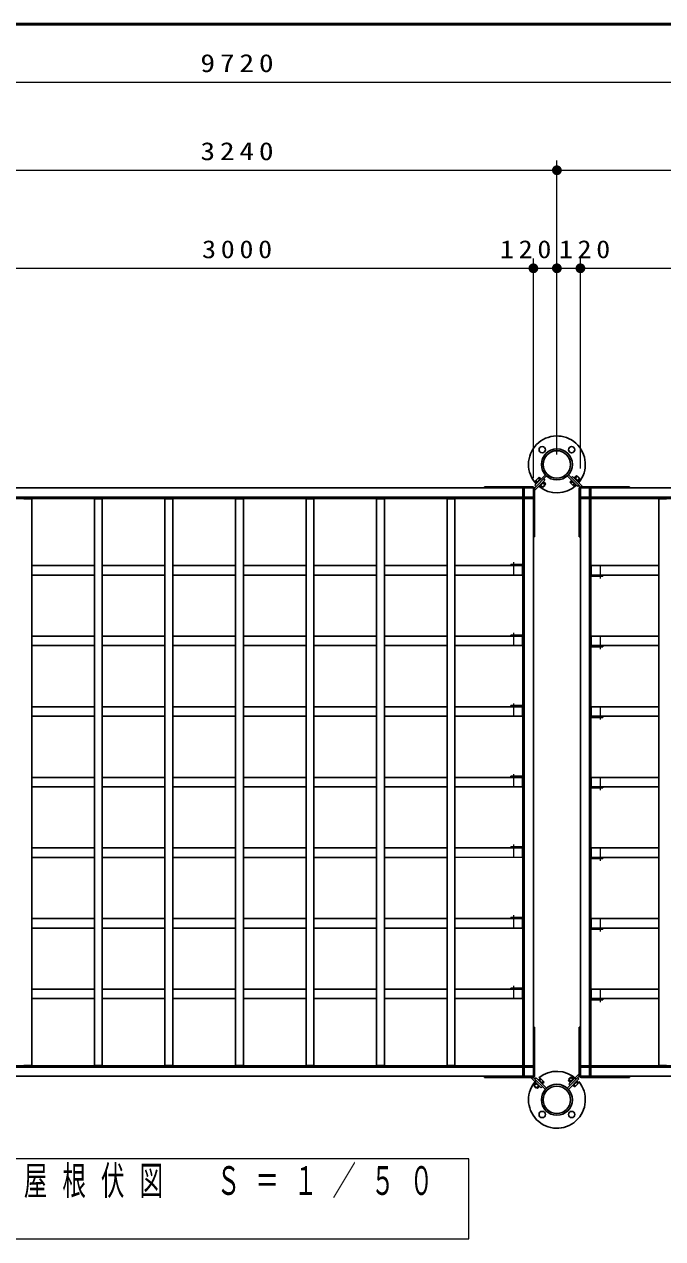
# Model space of a CAD drawing. Units: millimetres on the paper, scale 1:50. Extents: x -365 to 10, y -38 to 257.
# Drawn here: x -253.2 to -188.1, y 133.1 to 257 of the extents above; entities that cross this region are included whole.
import ezdxf

# ---------------------------------------------------------------- set-up
doc = ezdxf.new("R2010")
doc.units = ezdxf.units.MM
doc.linetypes.add('USER2', pattern=[6, 3, -1, 1, -1])
doc.layers.add('LY_1', color=7, linetype='Continuous', lineweight=25)
doc.layers.add('LY_2', color=7, linetype='Continuous', lineweight=13)
doc.styles.add('ＭＳ ゴシック', font='')
doc.styles.get('ＭＳ ゴシック').set_extended_font_data('MS Gothic')

# ---------------------------------------------------------------- blocks, each defined once
blk = doc.blocks.new('filled_dot')
at = {"color": 0, "linetype": 'Continuous', "lineweight": -2, "const_width": 1.25}
blk.add_lwpolyline([(-0.625, 0, 1), (0.625, 0, 1)], format="xyb", close=True, dxfattribs=at)

msp = doc.modelspace()

# ---------------------------------------------------------------- linework, layer by layer
at = {"layer": 'LY_1', "lineweight": 13}
for p, q in [((-328.491, 251.099), (-134.091, 251.099)), ((-198.891, 213.114), (-198.891, 243.114)), ((-198.891, 213.114), (-198.891, 243.114)), ((-263.691, 242.114), (-198.891, 242.114)), ((-198.891, 242.114), (-134.091, 242.114)), ((-201.291, 210.714), (-201.291, 233.114)), ((-196.491, 211.695), (-196.491, 233.114)), ((-261.291, 232.114), (-201.291, 232.114)), ((-204.811, 232.114), (-198.891, 232.114)), ((-198.891, 232.114), (-192.866, 232.114)), ((-196.491, 232.114), (-136.491, 232.114)), ((-207.891, 141.28), (-254.691, 141.28)), ((-207.891, 133.147), (-207.891, 141.28)), ((-254.691, 133.147), (-207.891, 133.147))]:
    msp.add_line(p, q, dxfattribs=at)
at = {"layer": 'LY_1'}
for p, q in [((-199.943, 210.934), (-201.171, 209.706)), ((-200.07, 211.062), (-201.142, 209.989)), ((-201.103, 210.402), (-200.707, 210.798)), ((-200.975, 210.247), (-200.551, 210.671)), ((-200.65, 210.572), (-200.792, 210.713)), ((-200.565, 210.657), (-200.707, 210.798)), ((-200.506, 210.626), (-200.551, 210.671)), ((-200.237, 210.64), (-200.11, 210.513)), ((-197.839, 210.934), (-196.767, 209.862)), ((-197.712, 211.062), (-196.483, 209.834)), ((-197.417, 210.767), (-197.29, 210.894)), ((-197.29, 210.894), (-196.229, 209.834)), ((-197.148, 210.753), (-197.103, 210.798)), ((-196.679, 210.374), (-197.103, 210.798)), ((-197.089, 210.784), (-196.905, 210.968)), ((-197.004, 210.699), (-196.784, 210.92)), ((-196.509, 210.572), (-196.905, 210.968)), ((-196.557, 210.694), (-196.784, 210.92)), ((-196.778, 210.473), (-196.557, 210.694)), ((-196.693, 210.388), (-196.509, 210.572)), ((-203.891, 209.714), (-258.691, 209.714)), ((-206.291, 209.714), (-206.291, 209.834)), ((-206.291, 209.834), (-201.351, 209.834)), ((-206.291, 209.714), (-201.291, 209.714)), ((-201.291, 204.714), (-201.291, 209.714)), ((-200.11, 210.513), (-201.171, 209.452)), ((-201.171, 204.714), (-201.171, 209.654)), ((-201.142, 209.989), (-201.015, 209.862)), ((-200.961, 210.261), (-201.103, 210.402)), ((-200.876, 210.346), (-201.018, 210.487)), ((-200.93, 210.201), (-200.975, 210.247)), ((-200.676, 209.947), (-200.63, 209.902)), ((-200.63, 209.902), (-200.206, 210.326)), ((-200.616, 209.916), (-200.432, 209.732)), ((-200.531, 210.001), (-200.311, 209.78)), ((-200.432, 209.732), (-200.036, 210.128)), ((-200.311, 209.78), (-200.084, 210.006)), ((-200.305, 210.227), (-200.084, 210.006)), ((-200.251, 210.371), (-200.206, 210.326)), ((-200.22, 210.312), (-200.036, 210.128)), ((-197.434, 210.439), (-197.575, 210.298)), ((-197.179, 209.902), (-197.575, 210.298)), ((-197.349, 210.354), (-197.491, 210.213)), ((-197.403, 210.498), (-197.448, 210.453)), ((-197.024, 210.029), (-197.448, 210.453)), ((-197.123, 210.128), (-197.264, 209.986)), ((-197.038, 210.043), (-197.179, 209.902)), ((-196.979, 210.074), (-197.024, 210.029)), ((-196.767, 209.862), (-196.639, 209.989)), ((-196.724, 210.329), (-196.679, 210.374)), ((-196.611, 204.714), (-196.611, 209.714)), ((-191.491, 209.714), (-196.491, 209.714)), ((-196.491, 204.714), (-196.491, 209.714)), ((-191.491, 209.834), (-196.431, 209.834)), ((-139.091, 209.714), (-193.891, 209.714)), ((-191.491, 209.834), (-191.491, 209.714)), ((-201.291, 152.314), (-201.291, 207.114)), ((-196.491, 207.114), (-196.491, 149.714)), ((-201.171, 204.714), (-201.291, 204.714)), ((-196.491, 204.714), (-196.611, 204.714)), ((-201.291, 154.714), (-201.171, 154.714)), ((-201.291, 154.714), (-201.291, 149.714)), ((-201.171, 154.714), (-201.171, 149.774)), ((-196.611, 154.714), (-196.491, 154.714)), ((-196.611, 154.714), (-196.611, 149.774)), ((-197.672, 148.915), (-196.611, 149.975)), ((-261.291, 149.714), (-203.891, 149.714)), ((-206.291, 149.594), (-206.291, 149.714)), ((-206.291, 149.714), (-201.291, 149.714)), ((-206.291, 149.594), (-201.351, 149.594)), ((-200.492, 148.533), (-201.553, 149.594)), ((-200.07, 148.365), (-201.298, 149.594)), ((-201.089, 149.039), (-201.272, 148.855)), ((-201.272, 148.855), (-200.876, 148.459)), ((-201.004, 148.954), (-201.224, 148.734)), ((-201.224, 148.734), (-200.998, 148.507)), ((-201.015, 149.565), (-201.142, 149.438)), ((-201.057, 149.098), (-201.103, 149.053)), ((-201.103, 149.053), (-200.678, 148.629)), ((-199.943, 148.493), (-201.015, 149.565)), ((-200.777, 148.728), (-200.998, 148.507)), ((-200.693, 148.643), (-200.876, 148.459)), ((-200.803, 149.353), (-200.758, 149.398)), ((-200.758, 149.398), (-200.333, 148.974)), ((-200.743, 149.384), (-200.602, 149.525)), ((-200.633, 148.674), (-200.678, 148.629)), ((-200.659, 149.299), (-200.517, 149.441)), ((-200.602, 149.525), (-200.206, 149.129)), ((-200.364, 148.66), (-200.492, 148.533)), ((-200.432, 149.073), (-200.291, 149.214)), ((-200.379, 148.929), (-200.333, 148.974)), ((-200.347, 148.988), (-200.206, 149.129)), ((-197.839, 148.493), (-196.611, 149.721)), ((-197.349, 149.695), (-197.745, 149.299)), ((-197.561, 149.115), (-197.745, 149.299)), ((-197.712, 148.365), (-196.639, 149.438)), ((-197.471, 149.647), (-197.697, 149.421)), ((-197.476, 149.2), (-197.697, 149.421)), ((-197.544, 148.787), (-197.672, 148.915)), ((-197.151, 149.525), (-197.575, 149.101)), ((-197.53, 149.056), (-197.575, 149.101)), ((-197.25, 149.426), (-197.471, 149.647)), ((-197.165, 149.511), (-197.349, 149.695)), ((-197.276, 148.801), (-197.23, 148.756)), ((-196.806, 149.18), (-197.23, 148.756)), ((-197.216, 148.77), (-197.075, 148.629)), ((-197.106, 149.48), (-197.151, 149.525)), ((-197.131, 148.855), (-196.99, 148.714)), ((-196.679, 149.025), (-197.075, 148.629)), ((-196.905, 149.081), (-196.764, 148.94)), ((-196.851, 149.226), (-196.806, 149.18)), ((-196.82, 149.166), (-196.679, 149.025)), ((-196.639, 149.438), (-196.767, 149.565)), ((-196.491, 149.714), (-139.091, 149.714)), ((-191.491, 149.594), (-196.431, 149.594)), ((-191.491, 149.714), (-191.491, 149.594))]:
    msp.add_line(p, q, dxfattribs=at)
at = {"layer": 'LY_1', "color": 140, "lineweight": 50}
for p, q in [((-202.291, 149.714), (-202.291, 209.714)), ((-195.491, 209.714), (-195.491, 149.714)), ((-201.291, 208.714), (-261.291, 208.714)), ((-136.491, 208.714), (-196.491, 208.714)), ((-261.291, 150.714), (-201.291, 150.714)), ((-196.491, 150.714), (-136.491, 150.714))]:
    msp.add_line(p, q, dxfattribs=at)
at = {"layer": 'LY_1', "color": 40}
for p, q in [((-253.291, 208.614), (-252.491, 208.614)), ((-252.491, 150.814), (-252.491, 208.614)), ((-246.091, 208.614), (-245.291, 208.614)), ((-246.091, 150.814), (-246.091, 208.614)), ((-245.291, 150.814), (-245.291, 208.614)), ((-238.891, 208.614), (-238.091, 208.614)), ((-238.891, 150.814), (-238.891, 208.614)), ((-238.091, 150.814), (-238.091, 208.614)), ((-231.691, 150.814), (-231.691, 208.614)), ((-231.691, 208.614), (-230.891, 208.614)), ((-230.891, 150.814), (-230.891, 208.614)), ((-224.491, 150.814), (-224.491, 208.614)), ((-223.691, 208.614), (-224.491, 208.614)), ((-223.691, 150.814), (-223.691, 208.614)), ((-217.291, 150.814), (-217.291, 208.614)), ((-216.491, 208.614), (-217.291, 208.614)), ((-216.491, 150.814), (-216.491, 208.614)), ((-210.091, 150.814), (-210.091, 208.614)), ((-209.291, 208.614), (-210.091, 208.614)), ((-209.291, 150.814), (-209.291, 208.614)), ((-188.491, 208.614), (-187.691, 208.614)), ((-188.491, 150.814), (-188.491, 208.614)), ((-203.591, 201.914), (-203.591, 201.794)), ((-202.291, 201.914), (-203.591, 201.914)), ((-246.091, 201.794), (-252.491, 201.794)), ((-246.091, 200.834), (-252.491, 200.834)), ((-238.891, 201.794), (-245.291, 201.794)), ((-238.891, 200.834), (-245.291, 200.834)), ((-231.691, 201.794), (-238.091, 201.794)), ((-231.691, 200.834), (-238.091, 200.834)), ((-230.891, 201.794), (-224.491, 201.794)), ((-230.891, 200.834), (-224.491, 200.834)), ((-223.691, 201.794), (-217.291, 201.794)), ((-223.691, 200.834), (-217.291, 200.834)), ((-216.491, 201.794), (-210.091, 201.794)), ((-216.491, 200.834), (-210.091, 200.834)), ((-209.291, 201.794), (-202.391, 201.794)), ((-209.291, 200.834), (-202.391, 200.834)), ((-202.391, 201.794), (-202.391, 200.834)), ((-195.491, 200.714), (-194.191, 200.714)), ((-195.391, 201.794), (-195.391, 200.834)), ((-188.491, 201.794), (-195.391, 201.794)), ((-188.491, 200.834), (-195.391, 200.834)), ((-194.191, 200.714), (-194.191, 200.834)), ((-246.091, 194.594), (-252.491, 194.594)), ((-238.891, 194.594), (-245.291, 194.594)), ((-231.691, 194.594), (-238.091, 194.594)), ((-230.891, 194.594), (-224.491, 194.594)), ((-223.691, 194.594), (-217.291, 194.594)), ((-216.491, 194.594), (-210.091, 194.594)), ((-209.291, 194.594), (-202.391, 194.594)), ((-203.591, 194.714), (-203.591, 194.594)), ((-202.291, 194.714), (-203.591, 194.714)), ((-202.391, 194.594), (-202.391, 193.634)), ((-195.391, 194.594), (-195.391, 193.634)), ((-188.491, 194.594), (-195.391, 194.594)), ((-246.091, 193.634), (-252.491, 193.634)), ((-238.891, 193.634), (-245.291, 193.634)), ((-231.691, 193.634), (-238.091, 193.634)), ((-230.891, 193.634), (-224.491, 193.634)), ((-223.691, 193.634), (-217.291, 193.634)), ((-216.491, 193.634), (-210.091, 193.634)), ((-209.291, 193.634), (-202.391, 193.634)), ((-195.491, 193.514), (-194.191, 193.514)), ((-188.491, 193.634), (-195.391, 193.634)), ((-194.191, 193.514), (-194.191, 193.634)), ((-246.091, 187.394), (-252.491, 187.394)), ((-238.891, 187.394), (-245.291, 187.394)), ((-231.691, 187.394), (-238.091, 187.394)), ((-230.891, 187.394), (-224.491, 187.394)), ((-223.691, 187.394), (-217.291, 187.394)), ((-216.491, 187.394), (-210.091, 187.394)), ((-209.291, 187.394), (-202.391, 187.394)), ((-203.591, 187.514), (-203.591, 187.394)), ((-202.291, 187.514), (-203.591, 187.514)), ((-202.391, 187.394), (-202.391, 186.434)), ((-195.391, 187.394), (-195.391, 186.434)), ((-188.491, 187.394), (-195.391, 187.394)), ((-246.091, 186.434), (-252.491, 186.434)), ((-238.891, 186.434), (-245.291, 186.434)), ((-231.691, 186.434), (-238.091, 186.434)), ((-230.891, 186.434), (-224.491, 186.434)), ((-223.691, 186.434), (-217.291, 186.434)), ((-216.491, 186.434), (-210.091, 186.434)), ((-209.291, 186.434), (-202.391, 186.434)), ((-195.491, 186.314), (-194.191, 186.314)), ((-188.491, 186.434), (-195.391, 186.434)), ((-194.191, 186.314), (-194.191, 186.434)), ((-246.091, 180.194), (-252.491, 180.194)), ((-238.891, 180.194), (-245.291, 180.194)), ((-231.691, 180.194), (-238.091, 180.194)), ((-230.891, 180.194), (-224.491, 180.194)), ((-223.691, 180.194), (-217.291, 180.194)), ((-216.491, 180.194), (-210.091, 180.194)), ((-209.291, 180.194), (-202.391, 180.194)), ((-203.591, 180.314), (-203.591, 180.194)), ((-202.291, 180.314), (-203.591, 180.314)), ((-202.391, 180.194), (-202.391, 179.714)), ((-202.391, 179.234), (-202.391, 179.714)), ((-195.391, 180.194), (-195.391, 179.714)), ((-188.491, 180.194), (-195.391, 180.194)), ((-195.391, 179.234), (-195.391, 179.714)), ((-246.091, 179.234), (-252.491, 179.234)), ((-238.891, 179.234), (-245.291, 179.234)), ((-231.691, 179.234), (-238.091, 179.234)), ((-230.891, 179.234), (-224.491, 179.234)), ((-223.691, 179.234), (-217.291, 179.234)), ((-216.491, 179.234), (-210.091, 179.234)), ((-209.291, 179.234), (-202.391, 179.234)), ((-195.491, 179.114), (-194.191, 179.114)), ((-188.491, 179.234), (-195.391, 179.234)), ((-194.191, 179.114), (-194.191, 179.234)), ((-246.091, 172.994), (-252.491, 172.994)), ((-238.891, 172.994), (-245.291, 172.994)), ((-231.691, 172.994), (-238.091, 172.994)), ((-230.891, 172.994), (-224.491, 172.994)), ((-223.691, 172.994), (-217.291, 172.994)), ((-216.491, 172.994), (-210.091, 172.994)), ((-209.291, 172.994), (-202.391, 172.994)), ((-203.591, 173.114), (-203.591, 172.994)), ((-202.291, 173.114), (-203.591, 173.114)), ((-202.391, 172.074), (-202.391, 172.994)), ((-195.391, 172.034), (-195.391, 172.994)), ((-188.491, 172.994), (-195.391, 172.994)), ((-246.091, 172.034), (-252.491, 172.034)), ((-238.891, 172.034), (-245.291, 172.034)), ((-231.691, 172.034), (-238.091, 172.034)), ((-230.891, 172.034), (-224.491, 172.034)), ((-223.691, 172.034), (-217.291, 172.034)), ((-216.491, 172.034), (-210.091, 172.034)), ((-209.291, 172.034), (-202.391, 172.074)), ((-195.491, 171.914), (-194.191, 171.914)), ((-188.491, 172.034), (-195.391, 172.034)), ((-194.191, 171.914), (-194.191, 172.034)), ((-246.091, 165.794), (-252.491, 165.794)), ((-246.091, 164.834), (-252.491, 164.834)), ((-238.891, 165.794), (-245.291, 165.794)), ((-238.891, 164.834), (-245.291, 164.834)), ((-231.691, 165.794), (-238.091, 165.794)), ((-231.691, 164.834), (-238.091, 164.834)), ((-230.891, 165.794), (-224.491, 165.794)), ((-230.891, 164.834), (-224.491, 164.834)), ((-223.691, 165.794), (-217.291, 165.794)), ((-223.691, 164.834), (-217.291, 164.834)), ((-216.491, 165.794), (-210.091, 165.794)), ((-216.491, 164.834), (-210.091, 164.834)), ((-209.291, 165.794), (-202.391, 165.794)), ((-209.291, 164.834), (-202.391, 164.834)), ((-203.591, 165.914), (-203.591, 165.794)), ((-202.291, 165.914), (-203.591, 165.914)), ((-202.391, 164.834), (-202.391, 165.794)), ((-195.391, 164.834), (-195.391, 165.794)), ((-188.491, 165.794), (-195.391, 165.794)), ((-188.491, 164.834), (-195.391, 164.834)), ((-194.191, 164.714), (-194.191, 164.834)), ((-195.491, 164.714), (-194.191, 164.714)), ((-246.091, 158.594), (-252.491, 158.594)), ((-238.891, 158.594), (-245.291, 158.594)), ((-231.691, 158.594), (-238.091, 158.594)), ((-230.891, 158.594), (-224.491, 158.594)), ((-223.691, 158.594), (-217.291, 158.594)), ((-216.491, 158.594), (-210.091, 158.594)), ((-209.291, 158.594), (-202.391, 158.594)), ((-203.591, 158.714), (-203.591, 158.594)), ((-202.291, 158.714), (-203.591, 158.714)), ((-202.391, 157.634), (-202.391, 158.594)), ((-195.391, 157.634), (-195.391, 158.594)), ((-188.491, 158.594), (-195.391, 158.594)), ((-246.091, 157.634), (-252.491, 157.634)), ((-238.891, 157.634), (-245.291, 157.634)), ((-231.691, 157.634), (-238.091, 157.634)), ((-230.891, 157.634), (-224.491, 157.634)), ((-223.691, 157.634), (-217.291, 157.634)), ((-216.491, 157.634), (-210.091, 157.634)), ((-209.291, 157.634), (-202.391, 157.634)), ((-195.491, 157.514), (-194.191, 157.514)), ((-188.491, 157.634), (-195.391, 157.634)), ((-194.191, 157.514), (-194.191, 157.634)), ((-253.291, 150.814), (-252.491, 150.814)), ((-246.091, 150.814), (-245.291, 150.814)), ((-238.891, 150.814), (-238.091, 150.814)), ((-231.691, 150.814), (-230.891, 150.814)), ((-223.691, 150.814), (-224.491, 150.814)), ((-216.491, 150.814), (-217.291, 150.814)), ((-209.291, 150.814), (-210.091, 150.814)), ((-188.491, 150.814), (-187.691, 150.814))]:
    msp.add_line(p, q, dxfattribs=at)
at = {"layer": 'LY_1', "color": 40, "linetype": 'USER2', "lineweight": 13}
for p, q in [((-203.291, 200.834), (-203.291, 202.14)), ((-194.491, 201.794), (-194.491, 200.487)), ((-203.291, 193.634), (-203.291, 194.94)), ((-194.491, 194.594), (-194.491, 193.287)), ((-203.291, 186.434), (-203.291, 187.74)), ((-194.491, 187.394), (-194.491, 186.087)), ((-203.291, 179.234), (-203.291, 180.54)), ((-194.491, 180.194), (-194.491, 178.887)), ((-203.291, 172.034), (-203.291, 173.34)), ((-194.491, 172.994), (-194.491, 171.687)), ((-203.291, 164.834), (-203.291, 166.14)), ((-194.491, 165.794), (-194.491, 164.487)), ((-203.291, 157.634), (-203.291, 158.94)), ((-194.491, 158.594), (-194.491, 157.287))]:
    msp.add_line(p, q, dxfattribs=at)
at = {"layer": 'LY_1'}
for centre, radius in [((-200.391, 213.614), 0.32), ((-198.891, 212.114), 1.58), ((-198.891, 212.114), 1.58), ((-198.891, 212.114), 1.398), ((-198.891, 212.114), 1.398), ((-197.391, 213.614), 0.32), ((-198.891, 147.314), 1.58), ((-198.891, 147.314), 1.58), ((-198.891, 147.314), 1.398), ((-198.891, 147.314), 1.398), ((-200.391, 145.814), 0.32), ((-197.391, 145.814), 0.32)]:
    msp.add_circle(centre, radius, dxfattribs=at)
for centre, radius, start, end in [((-198.891, 212.114), 2.9, 320.34217, 223.22157), ((-201.351, 209.654), 0.18, 0, 90), ((-198.891, 212.114), 2.9, 230.34217, 313.22157), ((-196.431, 209.654), 0.18, 90, 180), ((-198.891, 147.314), 2.9, 46.77843, 129.65783), ((-198.891, 147.314), 2.9, 136.77843, 39.65783), ((-201.351, 149.774), 0.18, 270, 0), ((-196.431, 149.774), 0.18, 180, 270)]:
    msp.add_arc(centre, radius, start, end, dxfattribs=at)
at = {"layer": 'LY_2', "lineweight": 50}
msp.add_line((0, 257), (-365, 257), dxfattribs=at)

# ---------------------------------------------------------------- block references
at = {"layer": 'LY_1', "lineweight": 13, "xscale": 0.4, "yscale": 0.4, "rotation": 180}
for p in [(-198.891, 242.114), (-201.291, 232.114), (-198.891, 232.114), (-196.491, 232.114)]:
    msp.add_blockref('filled_dot', p, dxfattribs=at)
at = {"layer": 'LY_1', "lineweight": 13, "xscale": 0.4, "yscale": 0.4}
for p in [(-198.891, 242.114), (-201.291, 232.114), (-198.891, 232.114), (-196.491, 232.114)]:
    msp.add_blockref('filled_dot', p, dxfattribs=at)

# ---------------------------------------------------------------- texts
at = {"layer": 'LY_1', "style": 'ＭＳ ゴシック'}
for s, insert, char_height, attachment_point in [('\\T1.33;\\W1.2;9720', (-231.291, 252.099), 1.833, 8), ('\\T1.33;\\W1.2;3240', (-231.291, 243.114), 1.833, 8), ('\\T1.33;\\W1.15;3000', (-231.291, 233.114), 1.833, 8), ('\\T1.33;\\W1.15;120', (-201.842, 233.114), 1.833, 8), ('\\T1.33;\\W1.15;120', (-195.835, 233.114), 1.833, 8), ('\\T1.64;\\W0.6;屋根伏図\u3000Ｓ＝１／５０', (-253.291, 140.547), 2.933, 1)]:
    msp.add_mtext(s, dxfattribs=dict(at, insert=insert, char_height=char_height, attachment_point=attachment_point))

doc.saveas('drawing.dxf')
